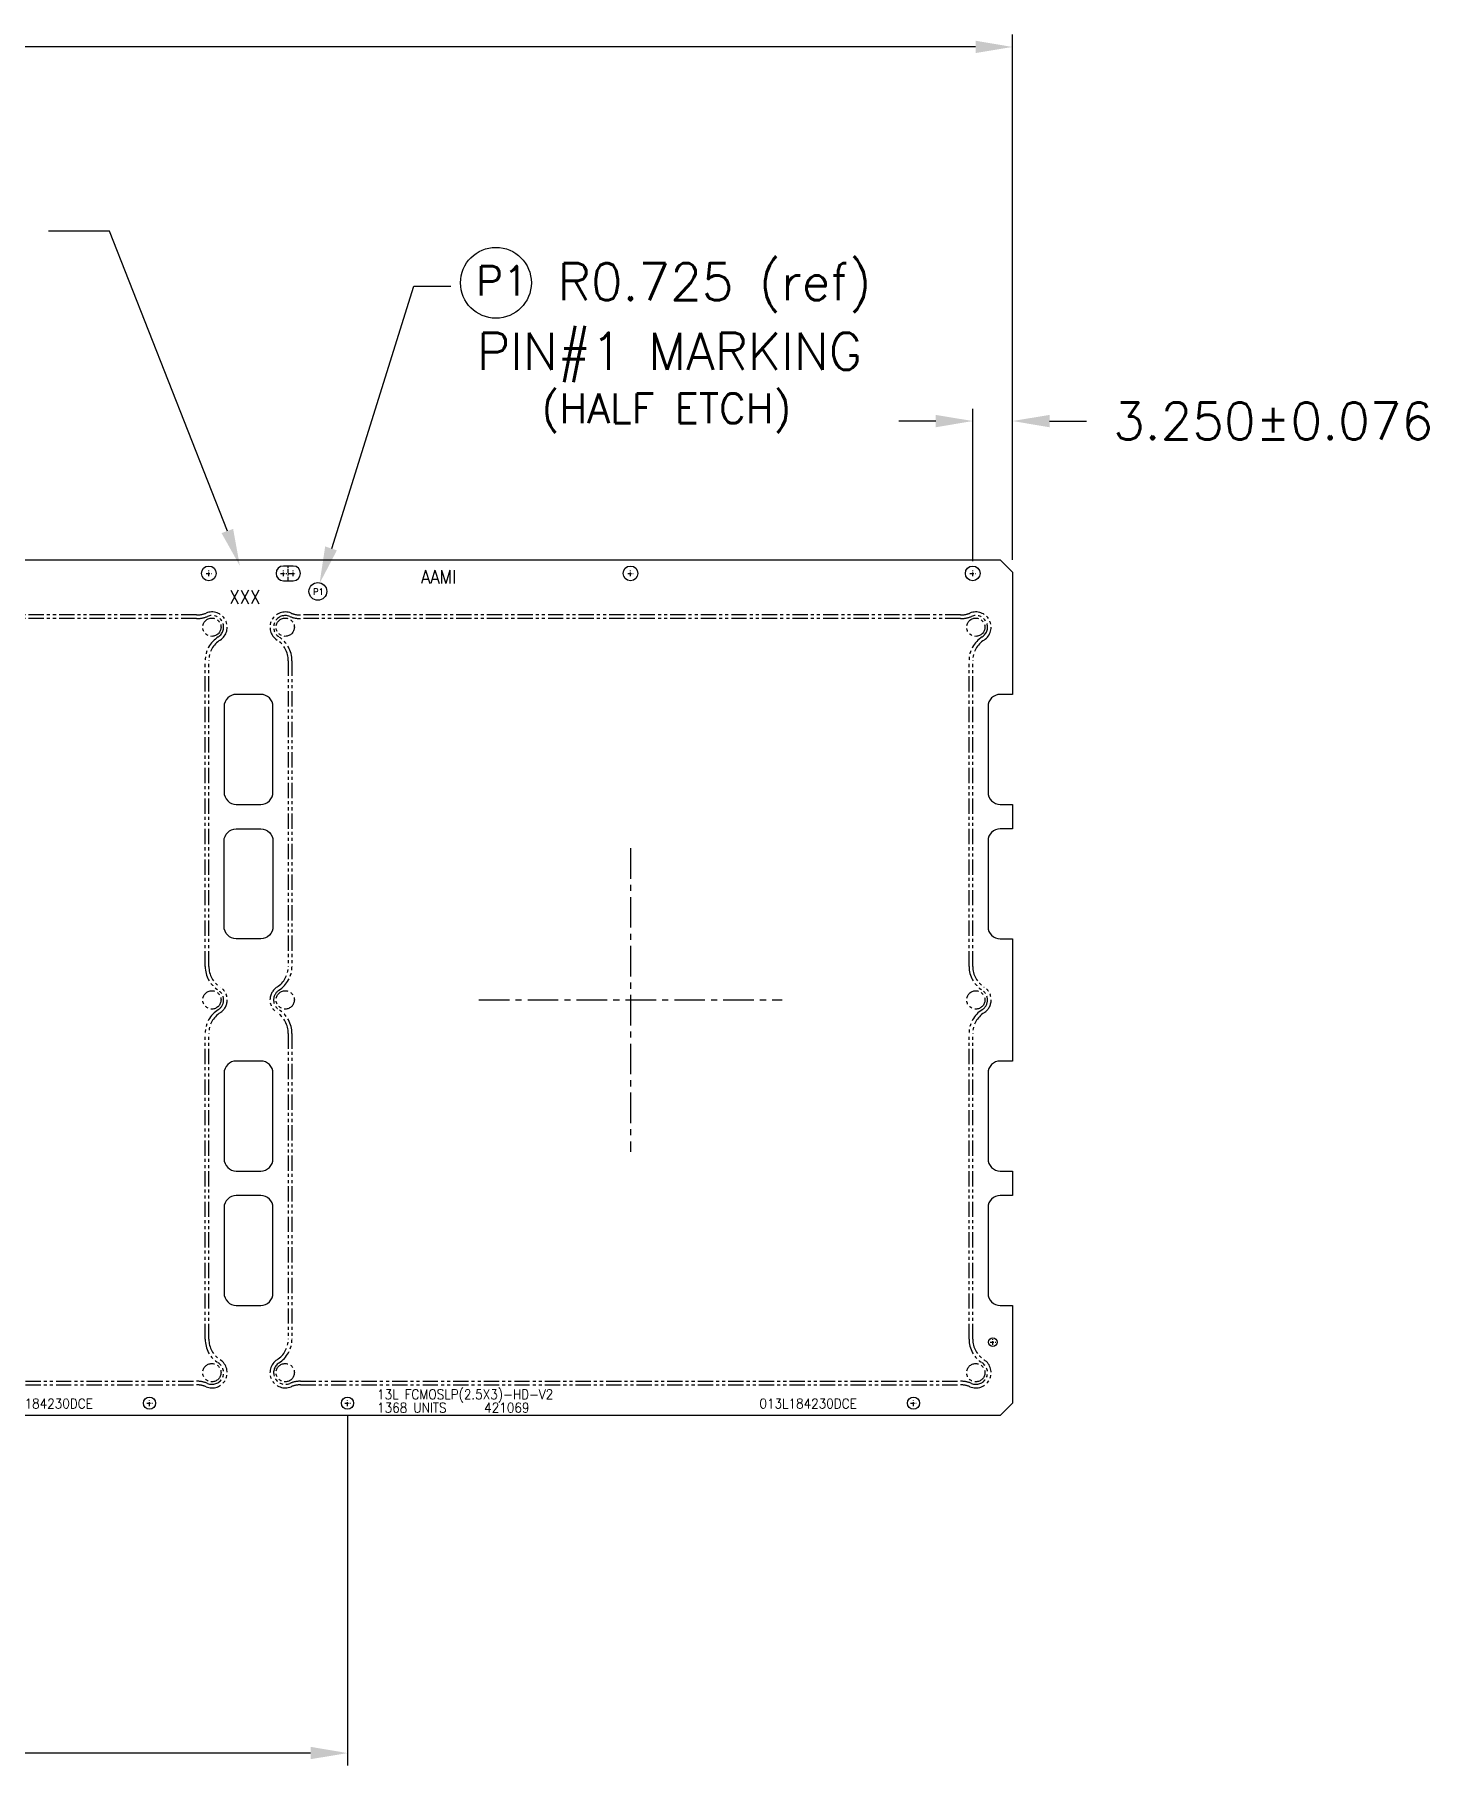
# Model space of a CAD drawing. Extents: x -335 to -11, y -372 to -1.
# Drawn here: x -125 to -11, y -169 to -27.3 of the extents above; entities that cross this region are included whole.
import ezdxf

# ---------------------------------------------------------------- set-up
doc = ezdxf.new("R2010")
doc.units = 0
doc.header["$MEASUREMENT"] = 0
for name, pattern in [('CENTER', [50.8, 31.75, -6.35, 6.35, -6.35]), ('CENTERX2', [4, 2.5, -0.5, 0.5, -0.5]), ('PHANTOM', [2.5, 1.25, -0.25, 0.25, -0.25, 0.25, -0.25])]:
    doc.linetypes.add(name, pattern=pattern)
doc.layers.add('1', color=7, linetype='CONTINUOUS')
doc.layers.add('1D', color=4, linetype='CONTINUOUS')
doc.styles.add('ROMANS', font='romans', dxfattribs={"width": 0.85, "height": 0.08})
doc.styles.add('simplex', font='SIMPLEX.SHX')

msp = doc.modelspace()

# ---------------------------------------------------------------- linework, layer by layer
at = {"layer": '1'}
for p, q in [((-294.04, -70.32), (-46.04, -70.32)), ((-46.04, -70.32), (-45.04, -71.32)), ((-103.89, -70.82), (-104.69, -70.82)), ((-104.69, -72.02), (-103.89, -72.02)), ((-45.04, -71.32), (-45.04, -81.32)), ((-45.04, -81.32), (-46.04, -81.32)), ((-47.04, -82.32), (-47.04, -89.32)), ((-46.04, -90.32), (-45.04, -90.32)), ((-45.04, -90.32), (-45.04, -92.32)), ((-47.04, -93.32), (-47.04, -100.32)), ((-45.04, -92.32), (-46.04, -92.32)), ((-46.04, -101.32), (-45.04, -101.32)), ((-45.04, -101.32), (-45.04, -111.32)), ((-45.04, -111.32), (-46.04, -111.32)), ((-47.04, -112.32), (-47.04, -119.32)), ((-46.04, -120.32), (-45.04, -120.32)), ((-45.04, -120.32), (-45.04, -122.32)), ((-45.04, -122.32), (-46.04, -122.32)), ((-47.04, -123.32), (-47.04, -130.32)), ((-46.04, -131.32), (-45.04, -131.32)), ((-45.04, -131.32), (-45.04, -139.32)), ((-45.04, -139.32), (-46.04, -140.32)), ((-46.04, -140.32), (-294.04, -140.32))]:
    msp.add_line(p, q, dxfattribs=at)
for points in [[(-106.54, -90.32, 0.414214), (-105.54, -89.32), (-105.54, -82.32, 0.414214), (-106.54, -81.32), (-108.54, -81.32, 0.414214), (-109.54, -82.32), (-109.54, -89.32, 0.414214), (-108.54, -90.32)], [(-105.54, -100.32, -0.414214), (-106.54, -101.32), (-108.54, -101.32, -0.414214), (-109.54, -100.32), (-109.54, -93.32, -0.414214), (-108.54, -92.32), (-106.54, -92.32, -0.414214), (-105.54, -93.32)], [(-109.54, -119.32, 0.414214), (-108.54, -120.32), (-106.54, -120.32, 0.414214), (-105.54, -119.32), (-105.54, -112.32, 0.414214), (-106.54, -111.32), (-108.54, -111.32, 0.414214), (-109.54, -112.32)], [(-108.54, -131.32), (-106.54, -131.32, 0.414214), (-105.54, -130.32), (-105.54, -123.32, 0.414214), (-106.54, -122.32), (-108.54, -122.32, 0.414214), (-109.54, -123.32), (-109.54, -130.32, 0.414214)]]:
    msp.add_lwpolyline(points, format="xyb", close=True, dxfattribs=at)
for centre, radius in [((-110.79, -71.42), 0.6), ((-76.29, -71.42), 0.6), ((-48.29, -71.42), 0.6), ((-115.64, -139.32), 0.5), ((-99.44, -139.32), 0.5), ((-99.44, -139.32), 0.5), ((-53.14, -139.32), 0.5)]:
    msp.add_circle(centre, radius, dxfattribs=at)
for centre, radius, start, end in [((-104.69, -71.42), 0.6, 90, 270), ((-103.89, -71.42), 0.6, 270, 90), ((-46.04, -82.32), 1, 90, 180), ((-46.04, -89.32), 1, 180, 270), ((-46.04, -93.32), 1, 90, 180), ((-46.04, -100.32), 1, 180, 270), ((-46.04, -112.32), 1, 90, 180), ((-46.04, -119.32), 1, 180, 270), ((-46.04, -123.32), 1, 90, 180), ((-46.04, -130.32), 1, 180, 270)]:
    msp.add_arc(centre, radius, start, end, dxfattribs=at)
at = {"layer": '1D'}
for p, q in [((-45.04, -70.31), (-45.04, -27.33)), ((-48.06, -28.34), (-152.03, -28.34)), ((-118.91, -43.41), (-123.91, -43.41)), ((-109.27, -67.95), (-118.91, -43.41)), ((-100.72, -69.39), (-94.02, -47.91)), ((-94.02, -47.91), (-91, -47.91)), ((-48.29, -70.41), (-48.29, -57.94)), ((-45.04, -70.31), (-45.04, -57.94)), ((-51.31, -58.95), (-54.34, -58.95)), ((-42.01, -58.95), (-38.99, -58.95)), ((-99.44, -140.33), (-99.44, -168.96)), ((-102.46, -167.95), (-162.5, -167.95))]:
    msp.add_line(p, q, dxfattribs=at)
at = {"layer": '1D', "linetype": 'CENTER', "ltscale": 0.01}
for p, q in [((-111.02, -71.42), (-110.56, -71.42)), ((-110.79, -71.65), (-110.79, -71.19)), ((-104.92, -71.42), (-104.29, -71.42)), ((-104.69, -71.65), (-104.69, -71.19)), ((-104.29, -72.02), (-104.29, -70.82)), ((-104.29, -71.42), (-103.66, -71.42)), ((-103.89, -71.65), (-103.89, -71.19)), ((-76.52, -71.42), (-76.06, -71.42)), ((-76.29, -71.65), (-76.29, -71.19)), ((-48.52, -71.42), (-48.06, -71.42)), ((-48.29, -71.65), (-48.29, -71.19)), ((-46.87, -134.32), (-46.41, -134.32)), ((-46.64, -134.55), (-46.64, -134.09)), ((-115.87, -139.32), (-115.41, -139.32)), ((-115.64, -139.55), (-115.64, -139.09)), ((-99.67, -139.32), (-99.21, -139.32)), ((-99.44, -139.55), (-99.44, -139.09)), ((-53.37, -139.32), (-52.91, -139.32)), ((-53.14, -139.55), (-53.14, -139.09))]:
    msp.add_line(p, q, dxfattribs=at)
at = {"layer": '1D', "linetype": 'CENTERX2'}
for p, q in [((-76.29, -93.9), (-76.29, -118.74)), ((-88.7, -106.32), (-63.87, -106.32))]:
    msp.add_line(p, q, dxfattribs=at)
at = {"layer": '1D', "color": 2, "linetype": 'PHANTOM'}
for points in [[(-111.79, -74.82), (-165.79, -74.82, -0.09902), (-166.56, -74.67, 0.916659), (-167.71, -76.87, -0.255924), (-166.79, -78.56), (-166.79, -103.58, -0.255924), (-167.71, -105.27, 0.547723), (-167.71, -107.37, -0.255924), (-166.79, -109.06), (-166.79, -134.08, -0.255924), (-167.71, -135.77, 0.916659), (-166.56, -137.97, -0.09902), (-165.79, -137.82), (-111.79, -137.82, -0.09902), (-111.02, -137.97, 0.916659), (-109.86, -135.77, -0.255924), (-110.79, -134.08), (-110.79, -109.06, -0.255924), (-109.86, -107.37, 0.547723), (-109.86, -105.27, -0.255924), (-110.79, -103.58), (-110.79, -78.56, -0.255924), (-109.86, -76.87, 0.916659), (-111.02, -74.67, -0.09902)], [(-111.79, -75.12), (-165.79, -75.12, -0.09902), (-166.67, -74.94, 0.916659), (-167.55, -76.62, -0.255924), (-166.49, -78.56), (-166.49, -103.58, -0.255924), (-167.55, -105.52, 0.547723), (-167.55, -107.12, -0.255924), (-166.49, -109.06), (-166.49, -134.08, -0.255924), (-167.55, -136.02, 0.916659), (-166.67, -137.7, -0.09902), (-165.79, -137.52), (-111.79, -137.52, -0.09902), (-110.9, -137.7, 0.916659), (-110.02, -136.02, -0.255924), (-111.09, -134.08), (-111.09, -109.06, -0.255924), (-110.02, -107.12, 0.547723), (-110.02, -105.52, -0.255924), (-111.09, -103.58), (-111.09, -78.56, -0.255924), (-110.02, -76.62, 0.916659), (-110.9, -74.94, -0.09902)], [(-49.29, -74.82), (-103.29, -74.82, -0.09902), (-104.06, -74.67, 0.916659), (-105.21, -76.87, -0.255924), (-104.29, -78.56), (-104.29, -103.58, -0.255924), (-105.21, -105.27, 0.547723), (-105.21, -107.37, -0.255924), (-104.29, -109.06), (-104.29, -134.08, -0.255924), (-105.21, -135.77, 0.916659), (-104.06, -137.97, -0.09902), (-103.29, -137.82), (-49.29, -137.82, -0.09902), (-48.52, -137.97, 0.916659), (-47.36, -135.77, -0.255924), (-48.29, -134.08), (-48.29, -109.06, -0.255924), (-47.36, -107.37, 0.547723), (-47.36, -105.27, -0.255924), (-48.29, -103.58), (-48.29, -78.56, -0.255924), (-47.36, -76.87, 0.916659), (-48.52, -74.67, -0.09902)], [(-49.29, -75.12), (-103.29, -75.12, -0.09902), (-104.17, -74.94, 0.916659), (-105.05, -76.62, -0.255924), (-103.99, -78.56), (-103.99, -103.58, -0.255924), (-105.05, -105.52, 0.547723), (-105.05, -107.12, -0.255924), (-103.99, -109.06), (-103.99, -134.08, -0.255924), (-105.05, -136.02, 0.916659), (-104.17, -137.7, -0.09902), (-103.29, -137.52), (-49.29, -137.52, -0.09902), (-48.4, -137.7, 0.916659), (-47.52, -136.02, -0.255924), (-48.59, -134.08), (-48.59, -109.06, -0.255924), (-47.52, -107.12, 0.547723), (-47.52, -105.52, -0.255924), (-48.59, -103.58), (-48.59, -78.56, -0.255924), (-47.52, -76.62, 0.916659), (-48.4, -74.94, -0.09902)]]:
    msp.add_lwpolyline(points, format="xyb", close=True, dxfattribs=at)
at = {"layer": '1D'}
for centre, radius in [((-87.3, -47.64), 2.9), ((-101.87, -72.89), 0.725), ((-46.64, -134.32), 0.35)]:
    msp.add_circle(centre, radius, dxfattribs=at)
at = {"layer": '1D', "color": 2, "linetype": 'PHANTOM'}
for centre in [(-110.54, -75.82), (-104.54, -75.82), (-48.04, -75.82), (-110.54, -106.32), (-104.54, -106.32), (-48.04, -106.32), (-110.54, -136.82), (-104.54, -136.82), (-48.04, -136.82)]:
    msp.add_circle(centre, 0.75, dxfattribs=at)
at = {"layer": '1D'}
for points in [[(-48.06, -27.83), (-48.06, -28.84), (-45.04, -28.34)], [(-51.31, -58.45), (-51.31, -59.46), (-48.29, -58.95)], [(-42.01, -58.45), (-42.01, -59.46), (-45.04, -58.95)], [(-108.8, -67.78), (-108.25, -70.8), (-109.75, -68.12)], [(-101.27, -69.21), (-101.73, -72.24), (-100.31, -69.53)], [(-102.46, -167.44), (-102.46, -168.45), (-99.44, -167.95)]]:
    msp.add_solid(points, dxfattribs=at)

# ---------------------------------------------------------------- texts
for s, height, style, p in [('P1', 2.42, 'simplex', (-88.91, -48.69)), ('R0.725 (ref)', 3.025, 'simplex', (-82.25, -49.07)), ('PIN#1 MARKING', 3.025, 'simplex', (-88.85, -54.75)), ('(HALF ETCH)', 2.42, 'simplex', (-83.56, -59.12)), ('3.250±0.076', 3.025, 'simplex', (-36.81, -60.46)), ('P1', 0.5, 'ROMANS', (-102.27, -73.16))]:
    msp.add_text(s, height=height, dxfattribs=dict(at, style=style)).set_placement(p)
at = {"layer": '1D', "style": 'ROMANS', "width": 0.9}
for s, height, p in [('AAMI', 1.1, (-93.44, -72.25)), ('XXX', 1.1, (-109.12, -73.9)), ('13L FCMOSLP(2.5X3)-HD-V2', 0.8, (-97.02, -139)), ('013L184230DCE', 0.8, (-128.24, -139.75)), ('1368 UNITS', 0.8, (-97.02, -140.09)), ('421069', 0.8, (-88.26, -140.09)), ('013L184230DCE', 0.8, (-65.74, -139.75))]:
    msp.add_text(s, height=height, dxfattribs=at).set_placement(p)

doc.saveas('drawing.dxf')
